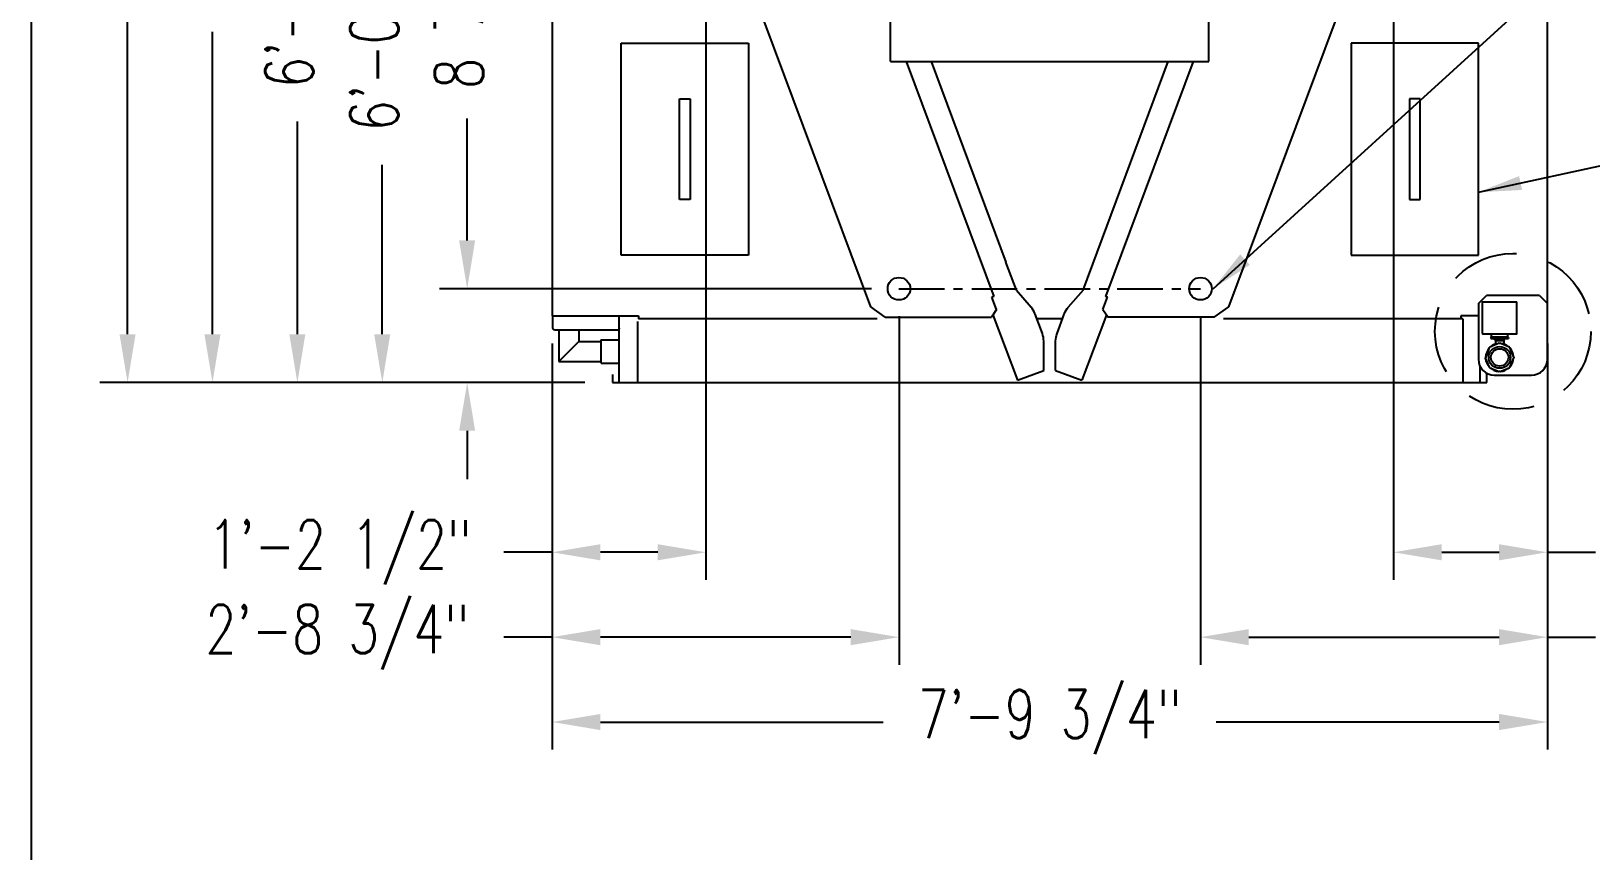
# Model space of a CAD drawing. Header units: millimetres. Extents: x 16950 to 32328, y 19251 to 29476.
# Drawn here: x 16950.5 to 17097.4, y 19468.4 to 19545.7 of the extents above; entities that cross this region are included whole.
import ezdxf

# ---------------------------------------------------------------- set-up
doc = ezdxf.new("R2010")
doc.units = ezdxf.units.MM
doc.header["$LTSCALE"] = 5
doc.linetypes.add('CENTER', pattern=[50.8, 31.75, -6.35, 6.35, -6.35])
doc.linetypes.add('HIDDEN', pattern=[9.525, 6.35, -3.175])
for name, color, linetype in [('COILCONN-CO2-CONTROL-COPPER', 7, 'Continuous'), ('CONDENSER-CO2-CONTROL', 7, 'Continuous'), ('RECIRCULATION-CONTROL', 3, 'Continuous'), ('UNIT', 6, 'Continuous'), ('WS-NO-CONTROL', 3, 'Continuous')]:
    doc.layers.add(name, color=color, linetype=linetype)
doc.styles.add('SUBMITTAL', font='romans.shx', dxfattribs={"width": 0.75})
doc.dimstyles.new('SUBMITTAL', dxfattribs={"dimtxt": 0.09375, "dimasz": 0.09375, "dimexe": 0.03125, "dimexo": 0.0625, "dimgap": 0.0625, "dimtad": 0, "dimdec": 4, "dimzin": 4, "dimdsep": 46, "dimlunit": 4, "dimtxsty": 'SUBMITTAL', "dimcen": 0.09375, "dimclre": 6, "dimadec": 0, "dimazin": 0, "dimtfac": 1, "dimtdec": 0, "dimtofl": 0, "dimtmove": 0, "dimatfit": 3, "dimfxl": 0, "dimfrac": 2, "dimtolj": 1, "dimtzin": 4, "dimarcsym": 0})

# ---------------------------------------------------------------- blocks, each defined once
blk = doc.blocks.new('*D102')
at = {"layer": 'UNIT', "color": 6, "lineweight": -2}
for p, q in [((16999.54, 19516.22), (16999.54, 19477.94)), ((17093.32, 19516.22), (17093.32, 19477.94))]:
    blk.add_line(p, q, dxfattribs=at)
at = {"layer": 'UNIT', "color": 3, "lineweight": -2}
for p, q in [((17004.09, 19480.54), (17030.75, 19480.54)), ((17088.77, 19480.54), (17062.11, 19480.54))]:
    blk.add_line(p, q, dxfattribs=at)
at = {"layer": 'UNIT', "color": 3}
for points in [[(17004.09, 19481.3), (17004.09, 19479.78), (16999.54, 19480.54)], [(17088.77, 19481.3), (17088.77, 19479.78), (17093.32, 19480.54)]]:
    blk.add_solid(points, dxfattribs=at)
at = {"layer": 'UNIT', "color": 3, "insert": (17046.43, 19480.54), "char_height": 4.55, "attachment_point": 5, "style": 'SUBMITTAL'}
blk.add_mtext('\\A1;7\'-9 3/4"', dxfattribs=at)
blk = doc.blocks.new('*D103')
at = {"layer": 'UNIT', "color": 6, "lineweight": -2}
for p, q in [((17019.5, 19610.58), (16956.94, 19610.58)), ((17002.64, 19512.54), (16956.94, 19512.54))]:
    blk.add_line(p, q, dxfattribs=at)
at = {"layer": 'UNIT', "color": 3, "lineweight": -2}
for p, q in [((16959.54, 19606.03), (16959.54, 19570.5)), ((16959.54, 19517.09), (16959.54, 19552.62))]:
    blk.add_line(p, q, dxfattribs=at)
at = {"layer": 'UNIT', "color": 3}
for points in [[(16958.78, 19606.03), (16960.29, 19606.03), (16959.54, 19610.58)], [(16958.78, 19517.09), (16960.29, 19517.09), (16959.54, 19512.54)]]:
    blk.add_solid(points, dxfattribs=at)
at = {"layer": 'UNIT', "color": 3, "insert": (16959.54, 19561.56), "char_height": 4.55, "attachment_point": 5, "rotation": 90, "style": 'SUBMITTAL'}
blk.add_mtext('\\A1;8\'-2"', dxfattribs=at)
blk = doc.blocks.new('*D94')
at = {"layer": 'CONDENSER-CO2-CONTROL', "color": 6, "lineweight": -2}
for p, q in [((17032.23, 19518.78), (17032.23, 19485.94)), ((16999.54, 19516.22), (16999.54, 19485.94))]:
    blk.add_line(p, q, dxfattribs=at)
at = {"layer": 'CONDENSER-CO2-CONTROL', "color": 3, "lineweight": -2}
for p, q in [((16999.54, 19488.54), (16994.99, 19488.54)), ((17027.68, 19488.54), (17004.09, 19488.54))]:
    blk.add_line(p, q, dxfattribs=at)
at = {"layer": 'CONDENSER-CO2-CONTROL', "color": 3}
for points in [[(17004.09, 19489.3), (17004.09, 19487.78), (16999.54, 19488.54)], [(17027.68, 19489.3), (17027.68, 19487.78), (17032.23, 19488.54)]]:
    blk.add_solid(points, dxfattribs=at)
at = {"layer": 'CONDENSER-CO2-CONTROL', "color": 3, "insert": (16979.3, 19488.54), "char_height": 4.55, "attachment_point": 5, "style": 'SUBMITTAL'}
blk.add_mtext('\\A1;2\'-8 3/4"', dxfattribs=at)
blk = doc.blocks.new('*D95')
at = {"layer": 'CONDENSER-CO2-CONTROL', "color": 6, "lineweight": -2}
for p, q in [((17014.04, 19582.44), (17014.04, 19493.94)), ((16999.54, 19516.22), (16999.54, 19493.94))]:
    blk.add_line(p, q, dxfattribs=at)
at = {"layer": 'CONDENSER-CO2-CONTROL', "color": 3, "lineweight": -2}
for p, q in [((16999.54, 19496.54), (16994.99, 19496.54)), ((17009.49, 19496.54), (17004.09, 19496.54))]:
    blk.add_line(p, q, dxfattribs=at)
at = {"layer": 'CONDENSER-CO2-CONTROL', "color": 3}
for points in [[(17004.09, 19497.3), (17004.09, 19495.78), (16999.54, 19496.54)], [(17009.49, 19497.3), (17009.49, 19495.78), (17014.04, 19496.54)]]:
    blk.add_solid(points, dxfattribs=at)
at = {"layer": 'CONDENSER-CO2-CONTROL', "color": 3, "insert": (16979.55, 19496.54), "char_height": 4.55, "attachment_point": 5, "style": 'SUBMITTAL'}
blk.add_mtext('\\A1;1\'-2 1/2"', dxfattribs=at)
blk = doc.blocks.new('*D90')
at = {"layer": 'CONDENSER-CO2-CONTROL', "color": 3, "lineweight": -2}
for p, q in [((16991.54, 19525.93), (16991.54, 19537.42)), ((16991.54, 19507.99), (16991.54, 19503.44))]:
    blk.add_line(p, q, dxfattribs=at)
at = {"layer": 'CONDENSER-CO2-CONTROL', "color": 6, "lineweight": -2}
for p, q in [((17029.63, 19521.38), (16988.94, 19521.38)), ((17002.64, 19512.54), (16988.94, 19512.54))]:
    blk.add_line(p, q, dxfattribs=at)
at = {"layer": 'CONDENSER-CO2-CONTROL', "color": 3}
for points in [[(16990.78, 19525.93), (16992.29, 19525.93), (16991.54, 19521.38)], [(16990.78, 19507.99), (16992.29, 19507.99), (16991.54, 19512.54)]]:
    blk.add_solid(points, dxfattribs=at)
at = {"layer": 'CONDENSER-CO2-CONTROL', "color": 3, "insert": (16991.54, 19548.55), "char_height": 4.55, "attachment_point": 5, "rotation": 90, "style": 'SUBMITTAL'}
blk.add_mtext('\\A1;8 7/8"', dxfattribs=at)
blk = doc.blocks.new('*D91')
at = {"layer": 'CONDENSER-CO2-CONTROL', "color": 6, "lineweight": -2}
for p, q in [((17011.44, 19585.04), (16980.94, 19585.04)), ((17002.64, 19512.54), (16980.94, 19512.54))]:
    blk.add_line(p, q, dxfattribs=at)
at = {"layer": 'CONDENSER-CO2-CONTROL', "color": 3, "lineweight": -2}
for p, q in [((16983.54, 19580.49), (16983.54, 19564.26)), ((16983.54, 19517.09), (16983.54, 19533.06))]:
    blk.add_line(p, q, dxfattribs=at)
at = {"layer": 'CONDENSER-CO2-CONTROL', "color": 3}
for points in [[(16982.78, 19580.49), (16984.29, 19580.49), (16983.54, 19585.04)], [(16982.78, 19517.09), (16984.29, 19517.09), (16983.54, 19512.54)]]:
    blk.add_solid(points, dxfattribs=at)
at = {"layer": 'CONDENSER-CO2-CONTROL', "color": 3, "insert": (16983.54, 19548.66), "char_height": 4.55, "attachment_point": 5, "rotation": 90, "style": 'SUBMITTAL'}
blk.add_mtext('\\A1;6\'-0 1/2"', dxfattribs=at)
blk = doc.blocks.new('*D92')
at = {"layer": 'CONDENSER-CO2-CONTROL', "color": 6, "lineweight": -2}
for p, q in [((17060.63, 19518.78), (17060.63, 19485.94)), ((17093.32, 19516.22), (17093.32, 19485.94))]:
    blk.add_line(p, q, dxfattribs=at)
at = {"layer": 'CONDENSER-CO2-CONTROL', "color": 3, "lineweight": -2}
for p, q in [((17065.18, 19488.54), (17088.77, 19488.54)), ((17093.32, 19488.54), (17097.87, 19488.54))]:
    blk.add_line(p, q, dxfattribs=at)
at = {"layer": 'CONDENSER-CO2-CONTROL', "color": 3}
for points in [[(17065.18, 19489.3), (17065.18, 19487.78), (17060.63, 19488.54)], [(17088.77, 19489.3), (17088.77, 19487.78), (17093.32, 19488.54)]]:
    blk.add_solid(points, dxfattribs=at)
at = {"layer": 'CONDENSER-CO2-CONTROL', "color": 3, "insert": (17113.55, 19488.54), "char_height": 4.55, "attachment_point": 5, "style": 'SUBMITTAL'}
blk.add_mtext('\\A1;2\'-8 3/4"', dxfattribs=at)
blk = doc.blocks.new('*D93')
at = {"layer": 'CONDENSER-CO2-CONTROL', "color": 6, "lineweight": -2}
for p, q in [((17078.82, 19582.44), (17078.82, 19493.94)), ((17093.32, 19516.22), (17093.32, 19493.94))]:
    blk.add_line(p, q, dxfattribs=at)
at = {"layer": 'CONDENSER-CO2-CONTROL', "color": 3, "lineweight": -2}
for p, q in [((17083.37, 19496.54), (17088.77, 19496.54)), ((17093.32, 19496.54), (17097.87, 19496.54))]:
    blk.add_line(p, q, dxfattribs=at)
at = {"layer": 'CONDENSER-CO2-CONTROL', "color": 3}
for points in [[(17083.37, 19497.3), (17083.37, 19495.78), (17078.82, 19496.54)], [(17088.77, 19497.3), (17088.77, 19495.78), (17093.32, 19496.54)]]:
    blk.add_solid(points, dxfattribs=at)
at = {"layer": 'CONDENSER-CO2-CONTROL', "color": 3, "insert": (17113.31, 19496.54), "char_height": 4.55, "attachment_point": 5, "style": 'SUBMITTAL'}
blk.add_mtext('\\A1;1\'-2 1/2"', dxfattribs=at)
blk = doc.blocks.new('BORDER')
blk.add_line((0, 1), (0, 0))
blk = doc.blocks.new('*D79')
at = {"layer": 'UNIT', "color": 6, "lineweight": -2}
for p, q in [((17005.09, 19596.54), (16964.94, 19596.54)), ((17002.64, 19512.54), (16964.94, 19512.54))]:
    blk.add_line(p, q, dxfattribs=at)
at = {"layer": 'UNIT', "color": 3, "lineweight": -2}
for p, q in [((16967.54, 19591.99), (16967.54, 19563.48)), ((16967.54, 19517.09), (16967.54, 19545.6))]:
    blk.add_line(p, q, dxfattribs=at)
at = {"layer": 'UNIT', "color": 3}
for points in [[(16966.78, 19591.99), (16968.29, 19591.99), (16967.54, 19596.54)], [(16966.78, 19517.09), (16968.29, 19517.09), (16967.54, 19512.54)]]:
    blk.add_solid(points, dxfattribs=at)
at = {"layer": 'UNIT', "color": 3, "insert": (16967.54, 19554.54), "char_height": 4.55, "attachment_point": 5, "rotation": 90, "style": 'SUBMITTAL'}
blk.add_mtext('\\A1;7\'-0"', dxfattribs=at)
blk = doc.blocks.new('*D26')
at = {"layer": 'WS-NO-CONTROL', "color": 6, "lineweight": -2}
for p, q in [((17032.57, 19592.93), (16972.94, 19592.93)), ((17002.64, 19512.54), (16972.94, 19512.54))]:
    blk.add_line(p, q, dxfattribs=at)
at = {"layer": 'WS-NO-CONTROL', "color": 3, "lineweight": -2}
for p, q in [((16975.54, 19588.38), (16975.54, 19568.33)), ((16975.54, 19517.09), (16975.54, 19537.13))]:
    blk.add_line(p, q, dxfattribs=at)
at = {"layer": 'WS-NO-CONTROL', "color": 3}
for points in [[(16974.78, 19588.38), (16976.29, 19588.38), (16975.54, 19592.93)], [(16974.78, 19517.09), (16976.29, 19517.09), (16975.54, 19512.54)]]:
    blk.add_solid(points, dxfattribs=at)
at = {"layer": 'WS-NO-CONTROL', "color": 3, "insert": (16975.54, 19552.73), "char_height": 4.55, "attachment_point": 5, "rotation": 90, "style": 'SUBMITTAL'}
blk.add_mtext('\\A1;6\'-8 3/8"', dxfattribs=at)

msp = doc.modelspace()

# ---------------------------------------------------------------- linework, layer by layer
at = {"layer": 'CONDENSER-CO2-CONTROL', "linetype": 'CENTER', "ltscale": 0.027}
msp.add_line((17032.2255, 19521.3829), (17060.6327, 19521.3829), dxfattribs=at)
at = {"layer": 'CONDENSER-CO2-CONTROL'}
for centre in [(17032.2255, 19521.3829), (17060.6327, 19521.3829)]:
    msp.add_circle(centre, 1.0625, dxfattribs=at)
at = {"layer": 'RECIRCULATION-CONTROL'}
for p, q in [((17006.0356, 19524.5429), (17006.0356, 19544.5429)), ((17006.0356, 19544.5429), (17018.0356, 19544.5429)), ((17018.0356, 19544.5429), (17018.0356, 19524.5429)), ((17086.8226, 19544.5429), (17074.8226, 19544.5429)), ((17074.8226, 19544.5429), (17074.8226, 19524.5429)), ((17086.8226, 19524.5429), (17086.8226, 19544.5429)), ((17011.5356, 19529.7929), (17011.5356, 19539.2929)), ((17011.5356, 19539.2929), (17012.5356, 19539.2929)), ((17012.5356, 19539.2929), (17012.5356, 19529.7929)), ((17081.3226, 19539.2929), (17080.3226, 19539.2929)), ((17080.3226, 19539.2929), (17080.3226, 19529.7929)), ((17081.3226, 19529.7929), (17081.3226, 19539.2929)), ((17012.5356, 19529.7929), (17011.5356, 19529.7929)), ((17080.3226, 19529.7929), (17081.3226, 19529.7929)), ((17018.0356, 19524.5429), (17006.0356, 19524.5429)), ((17074.8226, 19524.5429), (17086.8226, 19524.5429)), ((17000.1658, 19517.4766), (17000.1658, 19514.5172)), ((17002.0674, 19516.4187), (17000.1658, 19514.5172)), ((17002.0674, 19517.4766), (17002.0674, 19516.4187)), ((17002.0674, 19516.4188), (17004.1382, 19516.4188)), ((17004.1382, 19516.5703), (17005.8666, 19516.5703)), ((17004.1382, 19516.5703), (17004.1382, 19514.3656)), ((17000.1658, 19514.5172), (17004.1382, 19514.5172)), ((17004.1579, 19514.3656), (17005.8666, 19514.3656))]:
    msp.add_line(p, q, dxfattribs=at)
at = {"layer": 'RECIRCULATION-CONTROL', "linetype": 'HIDDEN', "ltscale": 0.2}
msp.add_circle((17090.0726, 19517.3617), 7.3434, dxfattribs=at)
at = {"layer": 'UNIT'}
for p, q in [((16999.5356, 19593.1954), (16999.5356, 19518.8224)), ((17093.3226, 19518.8224), (17093.3226, 19593.1954)), ((17029.564, 19519.6653), (17005.0613, 19585.3733)), ((17063.295, 19519.6655), (17087.7567, 19585.2707)), ((17031.4291, 19542.8056), (17031.4291, 19584.8056)), ((17061.4291, 19542.8056), (17061.4291, 19584.8056)), ((17031.4291, 19542.8056), (17061.4291, 19542.8056)), ((17032.9083, 19542.8056), (17041.1679, 19520.6562)), ((17035.2503, 19542.8056), (17042.3015, 19523.8961)), ((17049.5719, 19521.2581), (17057.6072, 19542.8056)), ((17059.9499, 19542.8056), (17051.6911, 19520.6559)), ((17043.2862, 19521.2581), (17042.3029, 19523.8952)), ((17041.1679, 19520.6562), (17040.9814, 19520.5867)), ((17041.4182, 19519.4154), (17040.9814, 19520.5867)), ((17043.2862, 19521.2581), (17044.6748, 19519.655)), ((17049.5719, 19521.2581), (17048.1833, 19519.655)), ((17051.4408, 19519.4152), (17051.8775, 19520.5864)), ((17051.8775, 19520.5864), (17051.6911, 19520.6559)), ((17030.9361, 19518.7126), (17029.564, 19519.6653)), ((17041.4182, 19519.4154), (17040.9302, 19518.7127)), ((17051.4408, 19519.4152), (17051.9288, 19518.7125)), ((17061.923, 19518.7127), (17063.295, 19519.6655)), ((16999.5356, 19518.8224), (17007.6902, 19518.8224)), ((16999.6166, 19517.6749), (16999.6166, 19518.8224)), ((17005.8666, 19512.5429), (17005.8666, 19518.8224)), ((17007.6166, 19512.5429), (17007.6166, 19518.2929)), ((17007.6902, 19518.8224), (17007.6902, 19518.5429)), ((17030.1835, 19518.5429), (17007.6902, 19518.5429)), ((17030.9361, 19518.7126), (17040.9302, 19518.7127)), ((17041.0843, 19518.9346), (17043.3876, 19512.7577)), ((17045.7397, 19517.1571), (17045.0538, 19518.9964)), ((17047.6352, 19518.5429), (17045.223, 19518.5429)), ((17047.1185, 19517.1571), (17047.8043, 19518.9964)), ((17051.7741, 19518.9352), (17049.4706, 19512.7577)), ((17061.923, 19518.7127), (17051.9288, 19518.7125)), ((17085.3666, 19518.5429), (17062.7929, 19518.5429)), ((17085.168, 19518.8224), (17085.168, 19518.5429)), ((17093.3226, 19518.8224), (17085.168, 19518.8224)), ((17085.3666, 19518.5429), (17085.3666, 19512.5429)), ((17086.9916, 19512.5429), (17086.9916, 19518.8224)), ((17093.2416, 19517.6749), (17093.2416, 19518.8224)), ((17005.668, 19517.4766), (16999.8152, 19517.4766)), ((17045.8845, 19513.6888), (17045.8845, 19516.4111)), ((17046.9737, 19513.6888), (17046.9737, 19516.4111)), ((17087.1902, 19517.4766), (17093.043, 19517.4766)), ((17005.2416, 19513.2929), (17005.2416, 19512.5429)), ((17043.3876, 19512.7577), (17045.8845, 19513.6888)), ((17046.9737, 19513.6888), (17049.4706, 19512.7577)), ((17005.2416, 19512.5429), (17087.6166, 19512.5429))]:
    msp.add_line(p, q, dxfattribs=at)
for points, knots in [([(17045.0538, 19518.9964), (17045.0495, 19519.0081), (17045.045, 19519.0198), (17045.0403, 19519.0315), (17044.9528, 19519.2521), (17044.816, 19519.4544), (17044.6748, 19519.655)], [-1, -1, -1, -1, -0.949808972, -0.949808972, -0.949808972, 0, 0, 0, 0]), ([(17047.8043, 19518.9964), (17047.8087, 19519.0081), (17047.8132, 19519.0198), (17047.8178, 19519.0315), (17047.9053, 19519.2521), (17048.0422, 19519.4544), (17048.1833, 19519.655)], [-1, -1, -1, -1, -0.949808972, -0.949808972, -0.949808972, 0, 0, 0, 0]), ([(17005.8666, 19517.6749), (17005.8666, 19517.6153), (17005.838, 19517.5563), (17005.7912, 19517.5193), (17005.7566, 19517.492), (17005.7126, 19517.4767), (17005.6685, 19517.4766)], [-1, -1, -1, -1, -0.426514655, -0.426514655, -0.426514655, -0.002753742, -0.002753742, -0.002753742, -0.002753742]), ([(17086.9916, 19517.6749), (17086.9916, 19517.6153), (17087.0202, 19517.5563), (17087.067, 19517.5193), (17087.1016, 19517.492), (17087.1456, 19517.4767), (17087.1897, 19517.4766)], [-1, -1, -1, -1, -0.426514655, -0.426514655, -0.426514655, -0.002753742, -0.002753742, -0.002753742, -0.002753742]), ([(17045.8845, 19516.4111), (17045.8832, 19516.424), (17045.8819, 19516.4369), (17045.8805, 19516.4498), (17045.8557, 19516.6938), (17045.8226, 19516.9347), (17045.7397, 19517.1571)], [-1, -1, -1, -1, -0.949808972, -0.949808972, -0.949808972, 0, 0, 0, 0]), ([(17046.9737, 19516.4111), (17046.975, 19516.424), (17046.9763, 19516.4369), (17046.9776, 19516.4498), (17047.0025, 19516.6938), (17047.0356, 19516.9347), (17047.1185, 19517.1571)], [-1, -1, -1, -1, -0.949808972, -0.949808972, -0.949808972, 0, 0, 0, 0])]:
    msp.add_open_spline(points, degree=3, knots=knots, dxfattribs=at)
for points in [[(16999.6563, 19517.556), (16999.6307, 19517.59), (16999.6166, 19517.6324), (16999.6166, 19517.6749)], [(17093.2019, 19517.556), (17093.2274, 19517.59), (17093.2416, 19517.6324), (17093.2416, 19517.6749)], [(16999.8147, 19517.4766), (16999.7535, 19517.4768), (16999.693, 19517.507), (16999.6563, 19517.556)], [(17093.0435, 19517.4766), (17093.1047, 19517.4768), (17093.1652, 19517.507), (17093.2019, 19517.556)]]:
    msp.add_open_spline(points, degree=3, dxfattribs=at)

# ---------------------------------------------------------------- block references
at = {"xscale": 714.2857142856968, "yscale": 535.7142857142726, "zscale": 714.2857142856968}
msp.add_blockref('BORDER', (16950.4572, 19250.6129), dxfattribs=at)

# ---------------------------------------------------------------- dimensions: what is measured, and where the dimension line sits
at = {"layer": 'CONDENSER-CO2-CONTROL', "color": 3}
for base, p1, picture, middle in [((16999.5356, 19496.5429), (17014.0358, 19585.0424), '*D95', (16979.5481, 19496.5429)), ((16999.5356, 19488.5429), (17032.2255, 19521.3829), '*D94', (16979.3044, 19488.5429))]:
    dim = msp.add_linear_dim(base=base, p1=p1, p2=(16999.5356, 19518.8224), dimstyle='SUBMITTAL', override={"dimscale": 65, "dimtxt": 0.07, "dimasz": 0.07, "dimexe": 0.04, "dimexo": 0.04, "dimgap": 0.03125, "dimdec": 3, "dimzin": 3, "dimclrd": 3, "dimclrt": 3, "dimtdec": 3, "dimtix": 1}, dxfattribs=at)
    dim.commit()
    dim.dimension.update_dxf_attribs({"geometry": picture, "text_midpoint": middle, "dimtype": 160})
for base, p1, p2, angle, picture, middle in [((16983.53563, 19512.54288), (17014.03579, 19585.0424), (17005.24159, 19512.54288), 90, '*D91', (16983.53563, 19548.66242)), ((17093.3226, 19496.5429), (17078.8224, 19585.0424), (17093.3226, 19518.8224), 180, '*D93', (17113.3101, 19496.5429)), ((16991.5356, 19512.5429), (17032.2255, 19521.3829), (17005.2416, 19512.5429), 90, '*D90', (16991.5356, 19548.5491)), ((17093.3226, 19488.5429), (17060.6327, 19521.3829), (17093.3226, 19518.8224), 180, '*D92', (17113.5538, 19488.5429))]:
    dim = msp.add_linear_dim(base=base, p1=p1, p2=p2, angle=angle, dimstyle='SUBMITTAL', override={"dimscale": 65, "dimtxt": 0.07, "dimasz": 0.07, "dimexe": 0.04, "dimexo": 0.04, "dimgap": 0.03125, "dimdec": 3, "dimzin": 3, "dimclrd": 3, "dimclrt": 3, "dimtdec": 3, "dimtix": 1}, dxfattribs=at)
    dim.commit()
    dim.dimension.update_dxf_attribs({"geometry": picture, "text_midpoint": middle, "dimtype": 160})
at = {"layer": 'UNIT', "color": 3}
for base, p1, p2, picture, middle in [((16959.53563, 19512.54288), (17022.09809, 19610.57744), (17005.24159, 19512.54288), '*D103', (16959.53563, 19561.56016)), ((16967.5356, 19512.5429), (17007.6939, 19596.542), (17005.2416, 19512.5429), '*D79', (16967.5356, 19554.5424))]:
    dim = msp.add_linear_dim(base=base, p1=p1, p2=p2, angle=90, dimstyle='SUBMITTAL', override={"dimscale": 65, "dimtxt": 0.07, "dimasz": 0.07, "dimexe": 0.04, "dimexo": 0.04, "dimgap": 0.03125, "dimdec": 3, "dimzin": 3, "dimclrd": 3, "dimclrt": 3, "dimtdec": 3, "dimtix": 1}, dxfattribs=at)
    dim.commit()
    dim.dimension.update_dxf_attribs({"geometry": picture, "text_midpoint": middle})
dim = msp.add_linear_dim(base=(17093.3226, 19480.5429), p1=(16999.5356, 19518.8224), p2=(17093.3226, 19518.8224), dimstyle='SUBMITTAL', override={"dimscale": 65, "dimtxt": 0.07, "dimasz": 0.07, "dimexe": 0.04, "dimexo": 0.04, "dimgap": 0.03125, "dimdec": 3, "dimzin": 3, "dimclrd": 3, "dimclrt": 3, "dimtdec": 3, "dimtix": 1}, dxfattribs=at)
dim.commit()
dim.dimension.update_dxf_attribs({"geometry": '*D102', "text_midpoint": (17046.4291, 19480.5429), "dimtype": 160})
at = {"layer": 'WS-NO-CONTROL', "color": 3}
dim = msp.add_linear_dim(base=(16975.5356, 19512.5429), p1=(17035.1726, 19592.927), p2=(17005.2416, 19512.5429), angle=90, dimstyle='SUBMITTAL', override={"dimscale": 65, "dimtxt": 0.07, "dimasz": 0.07, "dimexe": 0.04, "dimexo": 0.04, "dimgap": 0.03125, "dimdec": 3, "dimzin": 3, "dimclrd": 3, "dimclrt": 3, "dimtdec": 3, "dimtix": 1}, dxfattribs=at)
dim.commit()
dim.dimension.update_dxf_attribs({"geometry": '*D26', "text_midpoint": (16975.5356, 19552.7349)})

# ---------------------------------------------------------------- leaders
at = {"layer": 'COILCONN-CO2-CONTROL-COPPER', "annotation_type": 0, "has_hookline": 1, "hookline_direction": 0, "text_width": 51.5125}
msp.add_leader([(17061.8202, 19521.3829), (17097.1223, 19553.5162), (17101.1949, 19553.5162)], dimstyle='SUBMITTAL', override={"dimscale": 58.18, "dimasz": 0.07, "dimgap": 0.03, "dimcen": 4.055284, "dimarcsym": 1}, dxfattribs=at)
at = {"layer": 'RECIRCULATION-CONTROL', "annotation_type": 0, "has_hookline": 1, "hookline_direction": 0, "text_width": 59.8}
msp.add_leader([(17086.8226, 19530.4785), (17103.3827, 19534.0886)], dimstyle='SUBMITTAL', override={"dimscale": 58.18, "dimasz": 0.07, "dimgap": 0.03, "dimcen": 4.055284, "dimarcsym": 1}, dxfattribs=at)

# ---------------------------------------------------------------- next in the draw order: wipeouts: each hides what was drawn before it
msp.add_wipeout([(17087.5726, 19520.7367), (17086.8226, 19519.9867), (17086.8226, 19514.7367), (17086.9916, 19514.045), (17087.6166, 19513.4133), (17088.3226, 19513.2367), (17091.8226, 19513.2367), (17093.3226, 19514.7367), (17093.3226, 19519.9867), (17092.5726, 19520.7367)]).dxf.layer = 'RECIRCULATION-CONTROL'

# ---------------------------------------------------------------- next in the draw order: linework, layer by layer
at = {"layer": 'RECIRCULATION-CONTROL'}
for p, q in [((17086.8226, 19519.9867), (17087.5726, 19520.7367)), ((17092.5726, 19520.7367), (17087.5726, 19520.7367)), ((17092.5726, 19520.7367), (17093.3226, 19519.9867)), ((17086.8226, 19519.9867), (17086.8226, 19514.7367)), ((17087.1887, 19520.1352), (17087.1887, 19517.1639)), ((17087.1887, 19520.1352), (17090.4564, 19520.1352)), ((17090.4564, 19517.1639), (17090.4564, 19520.1352)), ((17093.3226, 19514.7367), (17093.3226, 19519.9867)), ((17087.2281, 19517.1245), (17090.417, 19517.1245)), ((17088.7862, 19516.2463), (17087.9022, 19515.8802)), ((17087.9958, 19516.7899), (17087.9958, 19516.6915)), ((17087.9958, 19516.6915), (17089.6493, 19516.6915)), ((17089.6296, 19516.8096), (17088.0155, 19516.8096)), ((17088.0352, 19517.1245), (17088.0352, 19516.8096)), ((17088.3304, 19516.6718), (17088.3107, 19516.6915)), ((17088.3304, 19516.6718), (17088.3304, 19516.593)), ((17088.4289, 19516.4946), (17088.3304, 19516.593)), ((17088.4289, 19516.4946), (17089.2163, 19516.4946)), ((17088.4289, 19516.4946), (17088.4289, 19516.1818)), ((17088.7862, 19516.2463), (17088.8589, 19516.2463)), ((17089.7429, 19515.8802), (17088.8589, 19516.2463)), ((17089.2163, 19516.4946), (17089.3147, 19516.593)), ((17089.2163, 19516.4946), (17089.2163, 19516.1818)), ((17089.3147, 19516.6718), (17089.3344, 19516.6915)), ((17089.3147, 19516.6718), (17089.3147, 19516.593)), ((17089.61, 19516.8096), (17089.61, 19517.1245)), ((17089.6493, 19516.7899), (17089.6493, 19516.6915)), ((17087.8508, 19515.8287), (17087.4846, 19514.8578)), ((17087.4846, 19514.785), (17087.4846, 19514.8578)), ((17087.4846, 19514.785), (17087.8508, 19513.988)), ((17087.8508, 19515.8287), (17087.8765, 19515.8544)), ((17087.8765, 19515.8544), (17087.9022, 19515.8802)), ((17089.7429, 19515.8802), (17089.7686, 19515.8544)), ((17089.7686, 19515.8544), (17089.7943, 19515.8287)), ((17090.1605, 19514.9448), (17089.7943, 19515.8287)), ((17089.7943, 19513.988), (17090.1605, 19514.872)), ((17090.1605, 19514.9448), (17090.1605, 19514.872)), ((17087.9022, 19513.9366), (17087.8508, 19513.988)), ((17087.9022, 19513.9366), (17088.7862, 19513.5705)), ((17088.3226, 19513.2367), (17091.8226, 19513.2367)), ((17088.8589, 19513.5705), (17088.7862, 19513.5705)), ((17088.8589, 19513.5705), (17089.7429, 19513.9366)), ((17089.7686, 19513.9623), (17089.7429, 19513.9366)), ((17089.7943, 19513.988), (17089.7686, 19513.9623))]:
    msp.add_line(p, q, dxfattribs=at)
for radius in [1.0295, 0.8228]:
    msp.add_circle((17088.8226, 19514.9084), radius, dxfattribs=at)
for centre, radius, start, end in [((17087.2281, 19517.1639), 0.0394, 180, 270), ((17088.8226, 19514.9084), 1.3189, 93.898704, 131.101296), ((17088.0155, 19516.7899), 0.0197, 90, 180), ((17088.3501, 19516.1818), 0.0787, 348.905425, 0), ((17088.8226, 19514.9084), 1.3189, 48.898704, 86.101296), ((17089.295, 19516.1818), 0.0787, 180, 191.094578), ((17089.6296, 19516.7899), 0.0197, 0, 90), ((17090.417, 19517.1639), 0.0394, 270, 0), ((17088.3226, 19514.7367), 1.5, 180, 270), ((17089.0819, 19514.8164), 1.578, 142.575277, 176.561725), ((17088.5906, 19514.817), 1.0872, 184.498074, 225.511767), ((17088.8226, 19514.9084), 1.3189, 3.898704, 41.101296), ((17088.8226, 19514.9084), 1.3189, 318.898704, 356.101296), ((17091.8226, 19514.7367), 1.5, 270, 0), ((17088.8226, 19514.9084), 1.3189, 228.898704, 266.101296), ((17088.8226, 19514.9084), 1.3189, 273.898704, 311.101296)]:
    msp.add_arc(centre, radius, start, end, dxfattribs=at)
at = {"layer": 'UNIT'}
msp.add_line((17087.6166, 19512.5429), (17087.6166, 19513.4133), dxfattribs=at)

doc.saveas('drawing.dxf')
